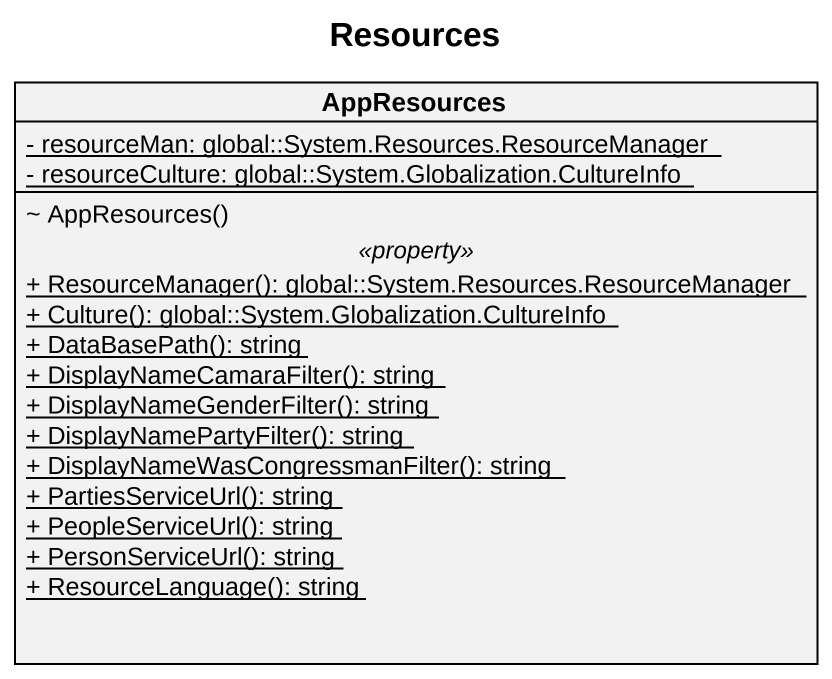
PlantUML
@startuml
title Resources
hide circle
hide empty members
skinparam classAttributeIconSize 0
class AppResources {
  {static} - resourceMan: global::System.Resources.ResourceManager
  {static} - resourceCulture: global::System.Globalization.CultureInfo
  --
  ~ AppResources()
  .. <<property>> ..
  {static} + ResourceManager(): global::System.Resources.ResourceManager
  {static} + Culture(): global::System.Globalization.CultureInfo
  {static} + DataBasePath(): string
  {static} + DisplayNameCamaraFilter(): string
  {static} + DisplayNameGenderFilter(): string
  {static} + DisplayNamePartyFilter(): string
  {static} + DisplayNameWasCongressmanFilter(): string
  {static} + PartiesServiceUrl(): string
  {static} + PeopleServiceUrl(): string
  {static} + PersonServiceUrl(): string
  {static} + ResourceLanguage(): string
}
@enduml
